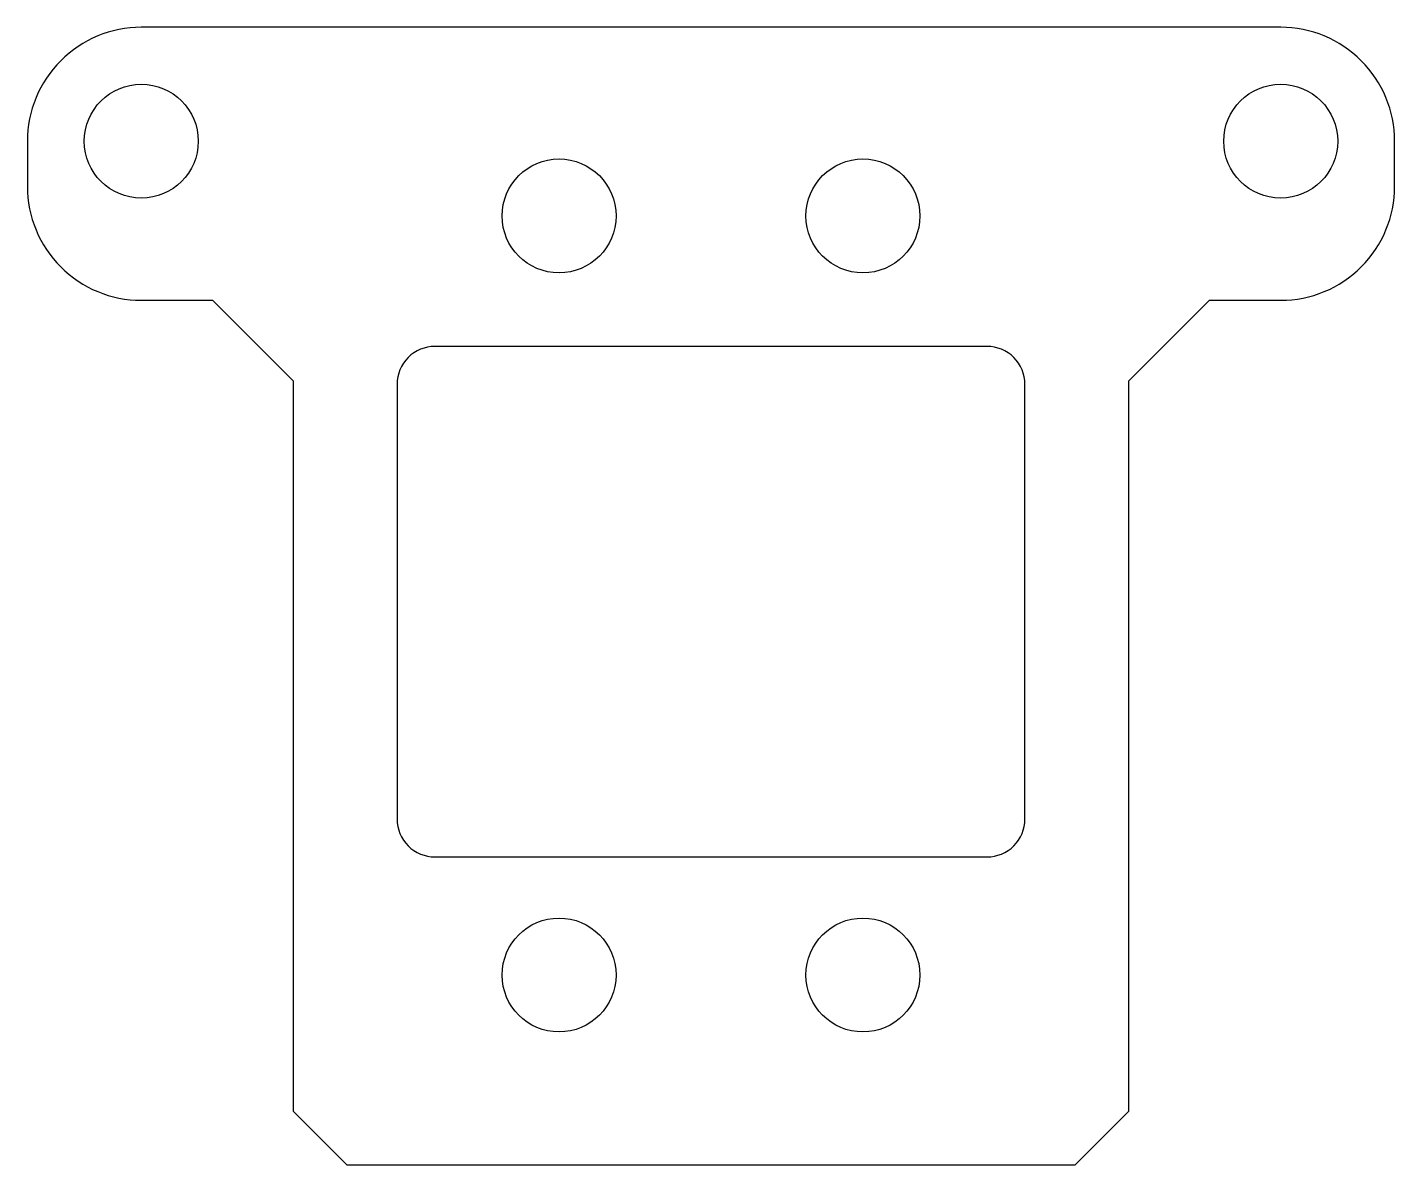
# Model space of a CAD drawing. Header units: inches. Extents: x 0 to 36, y 0 to 30.
import ezdxf

# ---------------------------------------------------------------- set-up
doc = ezdxf.new("R2010")
doc.units = ezdxf.units.IN
doc.header["$MEASUREMENT"] = 0
doc.layers.add('キッカー', color=2, linetype='Continuous')

msp = doc.modelspace()

# ---------------------------------------------------------------- linework, layer by layer
for centre in [(3, 26.965), (33, 26.965)]:
    msp.add_circle(centre, 1.5)
at = {"layer": 'キッカー'}
for points in [[(33, 22.774, 0.414214), (36, 25.774), (36, 26.965, 0.414214), (33, 29.965), (3, 29.965, 0.414214), (0, 26.965), (0, 25.774, 0.414214), (3, 22.774), (4.879, 22.774), (7, 20.653), (7, 1.414), (8.414, 0), (27.586, 0), (29, 1.414), (29, 20.653), (31.121, 22.774)], [(18, 21.559), (10.735, 21.559, 0.414214), (9.735, 20.559), (9.735, 9.107, 0.414214), (10.735, 8.107), (18, 8.107), (25.265, 8.107, 0.414214), (26.265, 9.107), (26.265, 20.559, 0.414214), (25.265, 21.559)]]:
    msp.add_lwpolyline(points, format="xyb", close=True, dxfattribs=at)
for centre in [(14, 24.997), (22, 24.997), (14, 4.997), (22, 4.997)]:
    msp.add_circle(centre, 1.5, dxfattribs=at)

doc.saveas('drawing.dxf')
